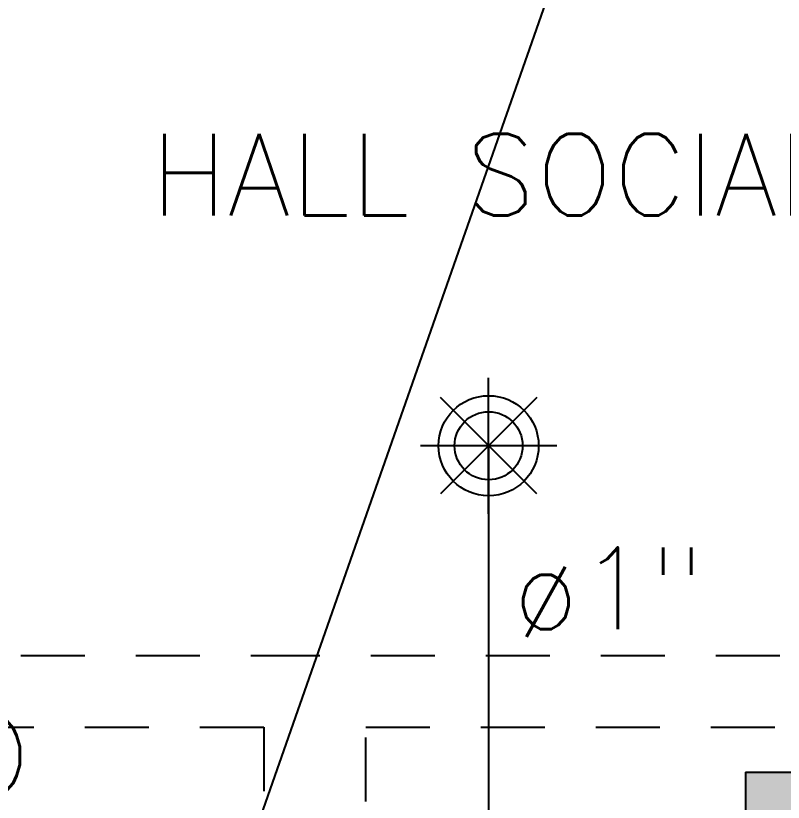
# Model space of a CAD drawing. Header units: millimetres. Extents: x 188.6 to 263.2, y 40.1 to 120.1.
# Drawn here: x 228.778 to 230.28, y 70.523 to 72.062 of the extents above; entities that cross this region are included whole.
import ezdxf
from ezdxf.enums import TextEntityAlignment as Align

# ---------------------------------------------------------------- set-up
doc = ezdxf.new("R2010")
doc.units = ezdxf.units.MM
doc.set_wipeout_variables(frame=1)
doc.linetypes.add('HIDDEN2', pattern=[0.1875, 0.125, -0.0625])
for name, color, linetype in [('ARQ-TXT', 8, 'Continuous'), ('ESTR-VIGAS', 11, 'HIDDEN2'), ('ESTRUTURA', 7, 'Continuous'), ('INC-COL-HID', 254, 'Continuous'), ('INC-HID-TEXTO', 7, 'Continuous'), ('INC-SINALIZAÇÃO', 88, 'Continuous'), ('SPK', 10, 'Continuous'), ('SPK-INTERNO', 244, 'Continuous'), ('SPK-TEXTO', 7, 'Continuous'), ('SPK-TUBO-TETO', 12, 'Continuous')]:
    doc.layers.add(name, color=color, linetype=linetype)
doc.styles.add('60-100', font='romans.shx', dxfattribs={"height": 0.16})
doc.styles.add('60-75', font='romans.shx', dxfattribs={"height": 0.12})
doc.styles.add('ROMANS', font='ROMANS.SHX', dxfattribs={"height": 0.15})
doc.dimstyles.new('SETAS75', dxfattribs={"dimtxt": 0.16, "dimasz": 0.15, "dimexe": 0.15, "dimexo": 0, "dimgap": 0.1, "dimtad": 1, "dimzin": 10, "dimdsep": 46, "dimtxsty": '60-100', "dimblk1": 'OPEN', "dimblk2": 'OPEN', "dimsah": 1, "dimcen": 0, "dimclrd": 244, "dimclre": 244, "dimclrt": 7, "dimadec": 0, "dimazin": 0, "dimtfac": 1, "dimtix": 1, "dimtmove": 2, "dimatfit": 3, "dimldrblk": 'OPEN', "dimfxl": 0.15, "dimtolj": 1, "dimtzin": 6, "dimarcsym": 0})

# ---------------------------------------------------------------- blocks, each defined once
blk = doc.blocks.new('ESTR-TP-29.09.2016')
at = {"layer": 'ESTR-VIGAS'}
for points in [[(23.41, 11.2952), (22.355, 11.2952)], [(27.02, 11.2952), (23.41, 11.2952)], [(22.285, 11.1552), (23.31, 11.1552)], [(23.31, 11.1552), (23.31, 9.9552)], [(23.51, 11.1552), (26.92, 11.1552)], [(23.51, 9.8852), (23.51, 11.1552)]]:
    blk.add_lwpolyline(points, dxfattribs=at)
blk = doc.blocks.new('SPK')
blk.add_wipeout([(-0.0692, 0.0692), (-0.0673, 0.0711), (-0.0673, 0.0711), (-0.0658, 0.0724), (-0.0658, 0.0724), (-0.0636, 0.0744), (-0.0636, 0.0744), (-0.0618, 0.0759), (-0.0618, 0.0759), (-0.0596, 0.0776), (-0.0596, 0.0776), (-0.0579, 0.0789), (-0.0579, 0.0789), (-0.0546, 0.0813), (-0.0546, 0.0813), (-0.0525, 0.0826), (-0.0507, 0.0837), (-0.0507, 0.0837), (-0.0481, 0.0852), (-0.0481, 0.0852), (-0.0453, 0.0868), (-0.0453, 0.0868), (-0.0431, 0.0879), (-0.0416, 0.0886), (-0.0399, 0.0894), (-0.0399, 0.0894), (-0.0364, 0.0908), (-0.0364, 0.0908), (-0.0341, 0.0917), (-0.0318, 0.0926), (-0.0302, 0.0931), (-0.0281, 0.0938), (-0.0266, 0.0942), (-0.0266, 0.0942), (-0.0244, 0.0948), (-0.0226, 0.0952), (-0.0226, 0.0952), (-0.0203, 0.0957), (-0.0203, 0.0957), (-0.0183, 0.0961), (-0.0183, 0.0961), (-0.0148, 0.0968), (-0.0148, 0.0968), (-0.0114, 0.0972), (-0.01, 0.0974), (-0.0083, 0.0975), (-0.0083, 0.0975), (-0.0058, 0.0977), (-0.0047, 0.0978), (-0.0047, 0.0978), (-0.0027, 0.0978), (-0.0027, 0.0978), (-0.001, 0.0979), (-0.001, 0.0979), (0, 0.0979), (0.0016, 0.0979), (0.0038, 0.0978), (0.0038, 0.0978), (0.0084, 0.0975), (0.0113, 0.0972), (0.0113, 0.0972), (0.0155, 0.0966), (0.0175, 0.0963), (0.0175, 0.0963), (0.0207, 0.0957), (0.0228, 0.0952), (0.0248, 0.0947), (0.0248, 0.0947), (0.0274, 0.094), (0.0274, 0.094), (0.0306, 0.093), (0.0324, 0.0924), (0.0324, 0.0924), (0.0354, 0.0912), (0.0373, 0.0905), (0.0373, 0.0905), (0.0398, 0.0894), (0.0422, 0.0883), (0.0422, 0.0883), (0.0451, 0.0869), (0.0469, 0.0859), (0.049, 0.0847), (0.0513, 0.0833), (0.053, 0.0823), (0.0549, 0.081), (0.0566, 0.0798), (0.0566, 0.0798), (0.0592, 0.078), (0.0615, 0.0762), (0.0659, 0.0724), (0.0669, 0.0714), (0.0669, 0.0714), (0.0692, 0.0692), (0.0692, 0.0692), (0.0692, 0.0692), (0.0692, 0.0692), (0.0717, 0.0667), (0.0717, 0.0667), (0.0739, 0.0642), (0.0739, 0.0642), (0.0753, 0.0626), (0.0753, 0.0626), (0.0765, 0.0611), (0.0765, 0.0611), (0.0785, 0.0585), (0.0785, 0.0585), (0.0805, 0.0556), (0.0805, 0.0556), (0.0805, 0.0556), (0.0826, 0.0526), (0.0826, 0.0526), (0.0841, 0.05), (0.0841, 0.05), (0.0855, 0.0476), (0.0865, 0.0458), (0.0865, 0.0458), (0.0877, 0.0434), (0.0877, 0.0434), (0.0877, 0.0434), (0.089, 0.0407), (0.089, 0.0407), (0.0901, 0.0382), (0.0901, 0.0382), (0.0915, 0.0348), (0.0915, 0.0348), (0.0927, 0.0315), (0.0932, 0.0298), (0.0938, 0.028), (0.0938, 0.028), (0.0938, 0.028), (0.0948, 0.0246), (0.0948, 0.0246), (0.0948, 0.0246), (0.0952, 0.0228), (0.0952, 0.0228), (0.0957, 0.0206), (0.0961, 0.0188), (0.0964, 0.0169), (0.0967, 0.0153), (0.0969, 0.0135), (0.0969, 0.0135), (0.0972, 0.0113), (0.0972, 0.0113), (0.0975, 0.0085), (0.0975, 0.0085), (0.0978, 0.005), (0.0978, 0.005), (0.0979, 0.0023), (0.0979, 0.0023), (0.0979, 0), (0.0979, 0), (0.0978, -0.0048), (0.0978, -0.0048), (0.0976, -0.0077), (0.0973, -0.0103), (0.0973, -0.0103), (0.0968, -0.0148), (0.0968, -0.0148), (0.0959, -0.0195), (0.0959, -0.0195), (0.0949, -0.0238), (0.0949, -0.0238), (0.094, -0.0272), (0.094, -0.0272), (0.093, -0.0305), (0.093, -0.0305), (0.0911, -0.0357), (0.0911, -0.0357), (0.0897, -0.0391), (0.0897, -0.0391), (0.088, -0.0429), (0.088, -0.0429), (0.0861, -0.0466), (0.0844, -0.0496), (0.082, -0.0534), (0.082, -0.0534), (0.0794, -0.0572), (0.0776, -0.0596), (0.0776, -0.0596), (0.074, -0.0641), (0.074, -0.0641), (0.074, -0.0641), (0.069, -0.069), (0.0692, -0.0692), (0.0675, -0.0709), (0.0675, -0.0709), (0.0664, -0.0719), (0.0651, -0.0731), (0.064, -0.0741), (0.0627, -0.0752), (0.061, -0.0766), (0.0597, -0.0776), (0.0584, -0.0785), (0.0564, -0.08), (0.0546, -0.0813), (0.053, -0.0823), (0.0515, -0.0833), (0.0488, -0.0849), (0.0465, -0.0862), (0.0443, -0.0873), (0.0415, -0.0887), (0.0389, -0.0898), (0.037, -0.0907), (0.0339, -0.0918), (0.0339, -0.0918), (0.0315, -0.0927), (0.0283, -0.0937), (0.0244, -0.0948), (0.0216, -0.0955), (0.019, -0.096), (0.0154, -0.0967), (0.0126, -0.0971), (0.0101, -0.0974), (0.0064, -0.0977), (0.0029, -0.0979), (0, -0.0979), (-0.0021, -0.0979), (-0.0084, -0.0975), (-0.0131, -0.097), (-0.0169, -0.0964), (-0.019, -0.096), (-0.0218, -0.0954), (-0.0218, -0.0954), (-0.0256, -0.0945), (-0.0275, -0.094), (-0.0305, -0.093), (-0.0342, -0.0917), (-0.0367, -0.0908), (-0.0398, -0.0894), (-0.044, -0.0874), (-0.0451, -0.0869), (-0.0481, -0.0853), (-0.0511, -0.0835), (-0.053, -0.0823), (-0.0553, -0.0808), (-0.059, -0.0781), (-0.0603, -0.0771), (-0.0619, -0.0759), (-0.064, -0.0741), (-0.0665, -0.0718), (-0.0676, -0.0708), (-0.0692, -0.0692), (-0.0718, -0.0665), (-0.0755, -0.0623), (-0.0755, -0.0623), (-0.0792, -0.0576), (-0.0792, -0.0576), (-0.0813, -0.0545), (-0.0813, -0.0545), (-0.0848, -0.0489), (-0.0865, -0.0458), (-0.0865, -0.0458), (-0.0865, -0.0458), (-0.0891, -0.0406), (-0.0891, -0.0406), (-0.0912, -0.0355), (-0.0912, -0.0355), (-0.093, -0.0306), (-0.093, -0.0306), (-0.0944, -0.0259), (-0.0953, -0.0222), (-0.0962, -0.0181), (-0.0967, -0.015), (-0.0972, -0.0118), (-0.0976, -0.007), (-0.0978, -0.0044), (-0.0979, 0), (-0.0978, 0.0032), (-0.0977, 0.0066), (-0.0977, 0.0066), (-0.0974, 0.01), (-0.0974, 0.01), (-0.0969, 0.0136), (-0.0965, 0.0165), (-0.096, 0.019), (-0.0954, 0.022), (-0.0947, 0.0246), (-0.094, 0.0273), (-0.0932, 0.03), (-0.0932, 0.03), (-0.0919, 0.0338), (-0.0919, 0.0338), (-0.0891, 0.0405), (-0.0878, 0.0433), (-0.0865, 0.0458), (-0.0842, 0.0499), (-0.0842, 0.0499), (-0.0842, 0.0499), (-0.0819, 0.0537), (-0.0819, 0.0537), (-0.0794, 0.0572), (-0.0794, 0.0572), (-0.0758, 0.062), (-0.0758, 0.062), (-0.0725, 0.0658), (-0.0691, 0.0691)]).dxf.layer = 'SPK'
at = {"layer": 'SPK'}
blk.add_circle((0, 0), 0.0979, dxfattribs=at)
at = {"layer": 'SPK-INTERNO'}
for p, q in [((0, 0.1332), (0, -0.1332)), ((-0.0942, 0.0942), (0.0942, -0.0942)), ((-0.0942, -0.0942), (0.0942, 0.0942)), ((-0.1332, 0), (0.1332, 0))]:
    blk.add_line(p, q, dxfattribs=at)
blk.add_circle((0, 0), 0.0666, dxfattribs=at)
blk = doc.blocks.new('INDU')
at = {"color": 7}
blk.add_line((-0.005, 0), (0.005, 0), dxfattribs=at)
at = {"style": 'ROMANS'}
for tag, p in [('TQ-01', (0, 0.001189)), ('100', (0, -0.001718))]:
    blk.add_attdef(tag, text='', height=0.0015, dxfattribs=at).set_placement(p, align=Align.MIDDLE)
blk = doc.blocks.new('seta esc 1-125')
h = blk.add_hatch(color=119)
h.dxf.hatch_style = 1
h.paths.add_polyline_path([(0, 0.25), (-1, 0.25), (-1, -0.25), (0, -0.25)])
h.paths.add_polyline_path([(-0.6267, -0.1877), (-0.6497, -0.22), (-0.6802, -0.22), (-0.6572, -0.1877), (-0.695, -0.1877), (-0.718, -0.22), (-0.9154, -0.22), (-0.8924, -0.1877), (-0.8924, -0.1279), (-0.9481, -0.1279), (-0.9046, -0.0731), (-0.8924, -0.0731), (-0.8924, 0.22), (-0.6267, 0.22), (-0.6267, 0.0392), (-0.6912, 0.0392), (-0.6912, 0.1105), (-0.7519, 0.1384), (-0.8356, 0.1384), (-0.878, 0.0613), (-0.853, 0.0459), (-0.8183, 0.1066), (-0.7769, 0.1066), (-0.8337, -0.0003), (-0.8337, -0.0851), (-0.8988, -0.0851), (-0.9232, -0.1159), (-0.802, -0.1159), (-0.802, -0.0254), (-0.695, -0.1756), (-0.6572, -0.1756), (-0.7662, -0.0225), (-0.7269, 0.0594), (-0.7269, 0.0103), (-0.6267, 0.0103)], flags=16)
h.paths.add_polyline_path([(-0.3706, -0.0383), (-0.3706, 0.0394), (-0.4611, 0.0394), (-0.4611, 0.1171), (-0.5517, 0.1171), (-0.5517, 0.1594), (-0.4189, 0.1594), (-0.4189, 0.0817), (-0.3283, 0.0817), (-0.3283, 0.0039), (-0.2377, 0.0039), (-0.2377, -0.0738), (-0.1472, -0.0738), (-0.1472, -0.1515), (-0.0566, -0.1515), (-0.0566, -0.1938), (-0.1894, -0.1938), (-0.1894, -0.1161), (-0.28, -0.1161), (-0.28, -0.0383)], flags=16)
h.paths.add_polyline_path([(-0.2533, 0.0592), (-0.1931, 0.0592), (-0.2834, 0.1496), (-0.2533, 0.1797), (-0.1629, 0.0894), (-0.1629, 0.1496), (-0.1202, 0.107), (-0.1202, 0.0166), (-0.2107, 0.0166)], flags=16)
edge = h.paths.add_edge_path(flags=0)
edge.add_ellipse((-0.7079, 0.1643), major_axis=(0.0253, 0.0253), ratio=1, start_angle=0, end_angle=360, ccw=False)
h = blk.add_hatch(color=119)
h.dxf.hatch_style = 1
edge = h.paths.add_edge_path()
edge.add_ellipse((-0.7079, 0.1643), major_axis=(0.0253, 0.0253), ratio=1, start_angle=0, end_angle=360, ccw=False)
at = {"color": 119}
for p, q in [((0, 0.25), (-1, 0.25)), ((-1, -0.25), (-1, 0.25)), ((0, 0.25), (0, -0.25)), ((-0.8924, -0.0731), (-0.8924, 0.22)), ((-0.8924, 0.22), (-0.6267, 0.22)), ((-0.6267, 0.22), (-0.6267, 0.0392)), ((-0.2834, 0.1496), (-0.2533, 0.1797)), ((-0.2533, 0.1797), (-0.1629, 0.0894)), ((-0.4189, 0.1594), (-0.5517, 0.1594)), ((-0.5517, 0.1594), (-0.5517, 0.1171)), ((-0.4189, 0.0817), (-0.4189, 0.1594)), ((-0.1931, 0.0592), (-0.2834, 0.1496)), ((-0.1629, 0.1496), (-0.1202, 0.107)), ((-0.1629, 0.0894), (-0.1629, 0.1496)), ((-0.8356, 0.1384), (-0.878, 0.0613)), ((-0.7519, 0.1384), (-0.8356, 0.1384)), ((-0.6912, 0.1105), (-0.7519, 0.1384)), ((-0.853, 0.0459), (-0.8183, 0.1066)), ((-0.7769, 0.1066), (-0.8337, -0.0003)), ((-0.8183, 0.1066), (-0.7769, 0.1066)), ((-0.6912, 0.0392), (-0.6912, 0.1105)), ((-0.5517, 0.1171), (-0.4611, 0.1171)), ((-0.4611, 0.1171), (-0.4611, 0.0394)), ((-0.1202, 0.107), (-0.1202, 0.0166)), ((-0.3283, 0.0817), (-0.4189, 0.0817)), ((-0.3283, 0.0039), (-0.3283, 0.0817)), ((-0.878, 0.0613), (-0.853, 0.0459)), ((-0.7662, -0.0225), (-0.7269, 0.0594)), ((-0.7269, 0.0594), (-0.7269, 0.0103)), ((-0.2107, 0.0166), (-0.2533, 0.0592)), ((-0.2533, 0.0592), (-0.1931, 0.0592)), ((-0.6267, 0.0392), (-0.6912, 0.0392)), ((-0.4611, 0.0394), (-0.3706, 0.0394)), ((-0.3706, 0.0394), (-0.3706, -0.0383)), ((-0.7269, 0.0103), (-0.6267, 0.0103)), ((-0.6267, 0.0103), (-0.6267, -0.1877)), ((-0.2377, 0.0039), (-0.3283, 0.0039)), ((-0.2377, -0.0738), (-0.2377, 0.0039)), ((-0.1202, 0.0166), (-0.2107, 0.0166)), ((-0.8337, -0.0003), (-0.8337, -0.0851)), ((-0.802, -0.1159), (-0.802, -0.0254)), ((-0.802, -0.0254), (-0.695, -0.1756)), ((-0.6572, -0.1756), (-0.7662, -0.0225)), ((-0.3706, -0.0383), (-0.28, -0.0383)), ((-0.28, -0.0383), (-0.28, -0.1161)), ((-0.9481, -0.1279), (-0.9046, -0.0731)), ((-0.9046, -0.0731), (-0.8924, -0.0731)), ((-0.1472, -0.0738), (-0.2377, -0.0738)), ((-0.1472, -0.1515), (-0.1472, -0.0738)), ((-0.8988, -0.0851), (-0.9232, -0.1159)), ((-0.8337, -0.0851), (-0.8988, -0.0851)), ((-0.9232, -0.1159), (-0.802, -0.1159)), ((-0.28, -0.1161), (-0.1894, -0.1161)), ((-0.1894, -0.1161), (-0.1894, -0.1938)), ((-0.8924, -0.1279), (-0.9481, -0.1279)), ((-0.8924, -0.1877), (-0.8924, -0.1279)), ((-0.0566, -0.1515), (-0.1472, -0.1515)), ((-0.0566, -0.1938), (-0.0566, -0.1515)), ((-0.695, -0.1756), (-0.6572, -0.1756)), ((-0.9154, -0.22), (-0.8924, -0.1877)), ((-0.695, -0.1877), (-0.718, -0.22)), ((-0.6572, -0.1877), (-0.695, -0.1877)), ((-0.6802, -0.22), (-0.6572, -0.1877)), ((-0.6267, -0.1877), (-0.6497, -0.22)), ((-0.1894, -0.1938), (-0.0566, -0.1938)), ((-0.718, -0.22), (-0.9154, -0.22)), ((-0.6497, -0.22), (-0.6802, -0.22)), ((0, -0.25), (-1, -0.25))]:
    blk.add_line(p, q, dxfattribs=at)
at = {"color": 119, "extrusion": (0, 0, -1)}
blk.add_ellipse((-0.7079, 0.1643), major_axis=(0.0253, 0.0253), ratio=1, start_param=3.926991, end_param=10.210176, dxfattribs=at)
blk = doc.blocks.new('_OPEN')
at = {"color": 0, "linetype": 'ByBlock'}
for p, q in [((-1, 0.167), (0, 0)), ((0, 0), (-1, -0.167)), ((0, 0), (-1, 0))]:
    blk.add_line(p, q, dxfattribs=at)

msp = doc.modelspace()

# ---------------------------------------------------------------- block references
at = {"layer": 'ESTRUTURA'}
msp.add_blockref('ESTR-TP-29.09.2016', (205.9531, 59.5144), dxfattribs=at)
at = {"layer": 'INC-COL-HID'}
ref = msp.add_blockref('INDU', (228.6413, 70.4953, -0.9), dxfattribs=dict(at, xscale=100, yscale=-100, zscale=100, rotation=180))
ref.add_attrib('100', 'ø2.½"', dxfattribs={"layer": '0', "height": 0.15, "style": 'ROMANS'}).set_placement((228.6413, 70.3236), align=Align.MIDDLE)
ref.add_attrib('TQ-01', 'HID', dxfattribs={"layer": '0', "height": 0.15, "style": 'ROMANS'}).set_placement((228.6413, 70.6142), align=Align.MIDDLE)
at = {"layer": 'INC-SINALIZAÇÃO', "xscale": -0.7701705636672723, "yscale": 0.7701705636672723, "zscale": 0.7701705636672723}
msp.add_blockref('seta esc 1-125', (230.2058, 70.3896), dxfattribs=at)

# ---------------------------------------------------------------- texts
at = {"layer": 'ARQ-TXT', "style": '60-75'}
msp.add_text('HALL SOCIAL', height=0.16, dxfattribs=at).set_placement((229.0414, 71.6708))
at = {"layer": 'SPK-TEXTO', "style": '60-75'}
msp.add_text('ø1"', height=0.16, dxfattribs=at).set_placement((229.7501, 70.8615))

# ---------------------------------------------------------------- next in the draw order: block references
at = {"layer": 'SPK', "rotation": 180}
msp.add_blockref('SPK', (229.7033, 71.2204), dxfattribs=at)

# ---------------------------------------------------------------- next in the draw order: linework, layer by layer
at = {"layer": 'SPK-TUBO-TETO'}
msp.add_line((229.7033, 71.2204), (229.7033, 69.9219), dxfattribs=at)

# ---------------------------------------------------------------- next in the draw order: leaders
at = {"layer": 'INC-HID-TEXTO'}
msp.add_leader([(228.8858, 69.4345), (230.4903, 74.0126), (233.1092, 74.0126)], dimstyle='SETAS75', dxfattribs=at)

doc.saveas('drawing.dxf')
